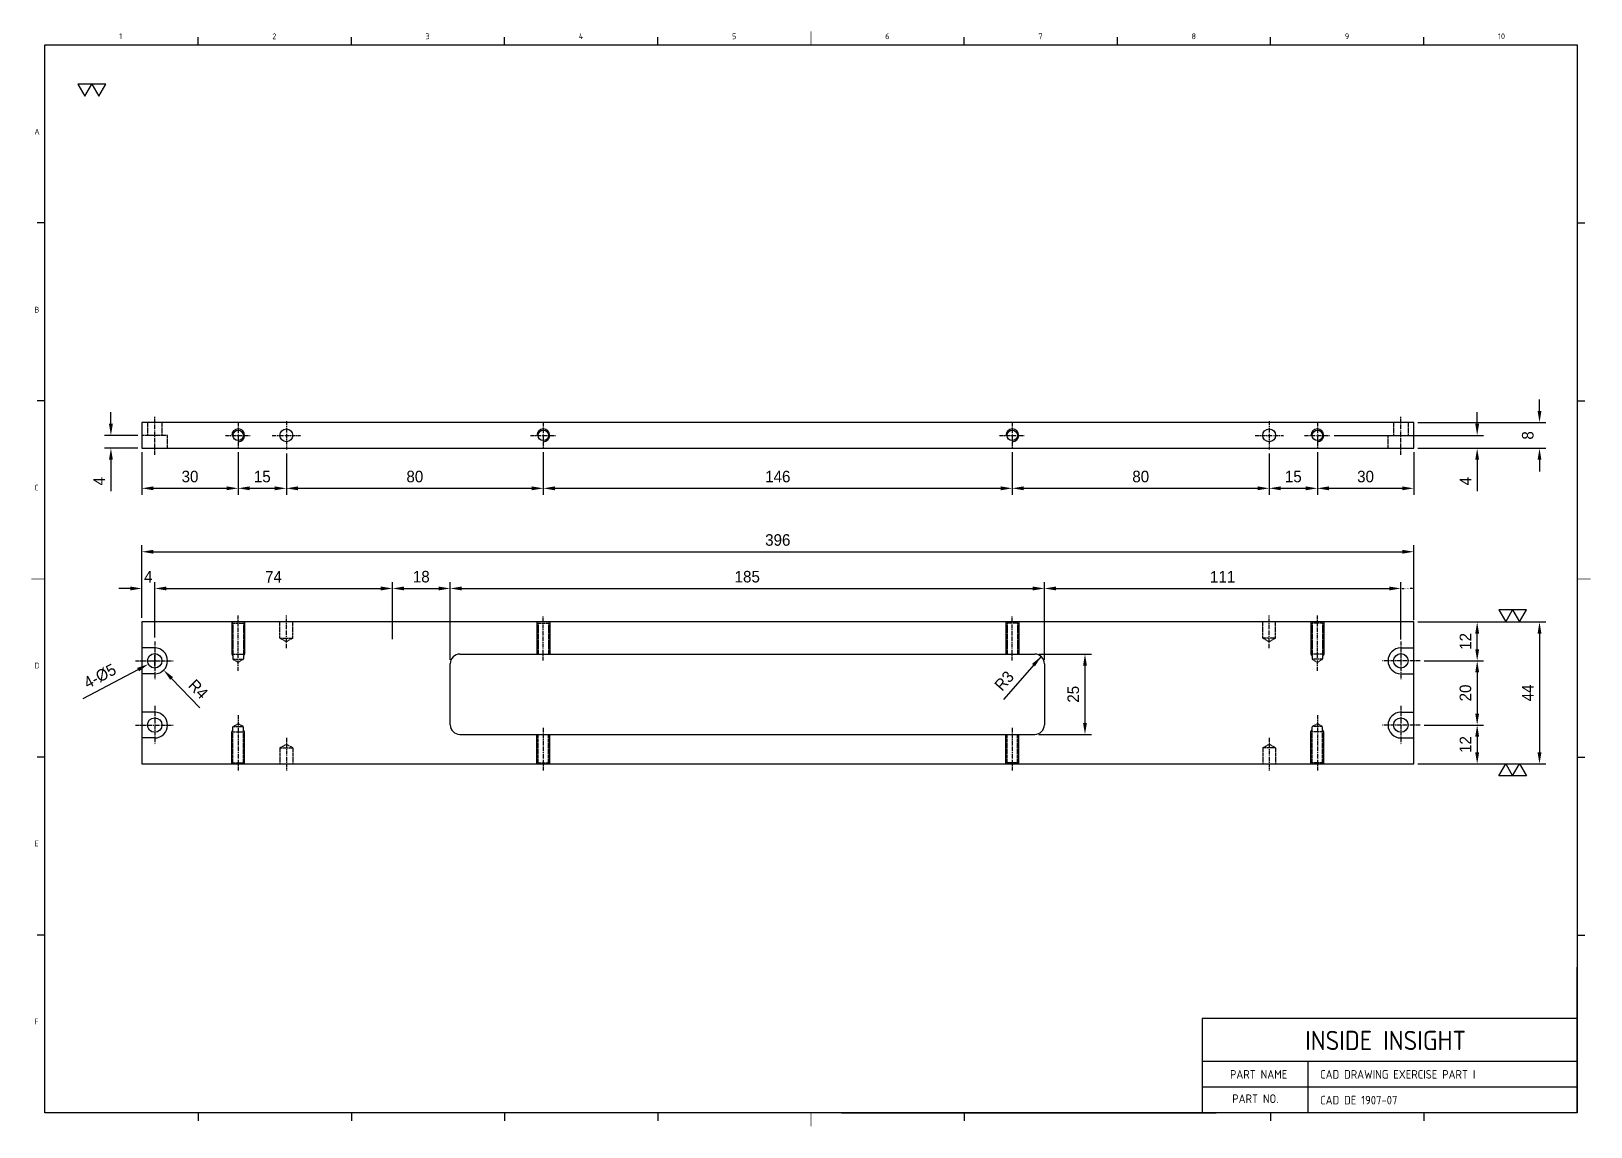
# Model space of a CAD drawing. Header units: inches. Extents: x 328 to 12229, y 132 to 477.
# Drawn here: x 2654.2 to 3139.7, y 136.1 to 477.1 of the extents above; entities that cross this region are included whole.
import ezdxf

# ---------------------------------------------------------------- set-up
doc = ezdxf.new("R2010")
doc.units = ezdxf.units.IN
doc.header["$MEASUREMENT"] = 0
for name, pattern in [('CENTER', [2, 1.25, -0.25, 0.25, -0.25]), ('D2', [11.2, 8, -0.8, 0.4, -0.8, 0.4, -0.8]), ('HIDDEN', [0.375, 0.25, -0.125])]:
    doc.linetypes.add(name, pattern=pattern)
for name, color, linetype in [('3', 3, 'D2'), ('CL', 1, 'CENTER'), ('HL', 2, 'HIDDEN'), ('RD', 1, 'Continuous')]:
    doc.layers.add(name, color=color, linetype=linetype)
doc.styles.add('A', font='GENISO', dxfattribs={"bigfont": 'WHGTXT'})
doc.styles.get("Standard").update_dxf_attribs({"font": 'gulim.ttc'})
doc.dimstyles.new('inside insight', dxfattribs={"dimscale": 20, "dimtxt": 0.18, "dimasz": 0.18, "dimexe": 0.1, "dimexo": 0.0625, "dimgap": 0.09, "dimtad": 1, "dimdec": 0, "dimzin": 0, "dimdsep": 46, "dimtxsty": 'Standard', "dimcen": 0.09, "dimclrd": 3, "dimclre": 3, "dimclrt": 2, "dimadec": 0, "dimazin": 0, "dimtfac": 1, "dimtdec": 0, "dimtofl": 0, "dimtmove": 0, "dimatfit": 3, "dimfxl": 0, "dimtolj": 1, "dimtzin": 0, "dimarcsym": 0})
doc.dimstyles.get("Standard").update_dxf_attribs({"dimtxt": 0.18, "dimasz": 0.18, "dimexe": 0.18, "dimexo": 0.0625, "dimgap": 0.09, "dimtad": 0, "dimtih": 1, "dimtoh": 1, "dimdec": 4, "dimzin": 0, "dimdsep": 46, "dimtxsty": 'Standard', "dimcen": 0.09, "dimadec": 0, "dimazin": 0, "dimtfac": 1, "dimtdec": 4, "dimtofl": 0, "dimtmove": 0, "dimatfit": 3, "dimfxl": 0, "dimtolj": 1, "dimtzin": 0, "dimarcsym": 0})

# ---------------------------------------------------------------- blocks, each defined once
blk = doc.blocks.new('A$C07D1032B')
for p, q in [((56, 38.1), (52, 38.1)), ((151, 36.2), (330, 36.2)), ((444, 38.1), (448, 38.1)), ((56, 30.1), (52, 30.1)), ((148, 14.2), (148, 33.2)), ((333, 33.2), (333, 14.2)), ((444, 30.1), (448, 30.1)), ((56, 18.1), (52, 18.1)), ((444, 18.1), (448, 18.1)), ((56, 10.1), (52, 10.1)), ((151, 11.2), (330, 11.2)), ((444, 10.1), (448, 10.1))]:
    blk.add_line(p, q)
blk.add_lwpolyline([(52, 2), (448, 2), (448, 46.2), (52, 46.2)], close=True)
for centre in [(56, 34.1), (444, 34.1), (56, 14.1), (444, 14.1)]:
    blk.add_circle(centre, 2.25)
for centre, radius, start, end in [((56, 34.1), 4, 270, 90), ((151, 33.2), 3, 90, 180), ((330, 33.2), 3, 0, 90), ((444, 34.1), 4, 90, 270), ((56, 14.1), 4, 270, 90), ((444, 14.1), 4, 90, 270), ((151, 14.2), 3, 180, 270), ((330, 14.2), 3, 270, 0)]:
    blk.add_arc(centre, radius, start, end)
at = {"layer": 'CL'}
for p, q in [((82, 31), (82, 48.2)), ((97, 38.05), (97, 48.2)), ((177, 34.2), (177, 48.2)), ((323, 34.2), (323, 48.2)), ((403, 38.05), (403, 48.2)), ((418, 31), (418, 48.2)), ((56, 40.1), (56, 28.1)), ((444, 40.1), (444, 28.1)), ((50, 34.1), (62, 34.1)), ((450, 34.1), (438, 34.1)), ((56, 20.1), (56, 8.1)), ((444, 20.1), (444, 8.1)), ((82, 17.2), (82, 0)), ((418, 17.2), (418, 0)), ((50, 14.1), (62, 14.1)), ((97, 10.15), (97, 0)), ((177, 13.2), (177, 0)), ((323, 13.2), (323, 0)), ((403, 10.15), (403, 0)), ((450, 14.1), (438, 14.1))]:
    blk.add_line(p, q, dxfattribs=at)
at = {"layer": 'HL'}
for p, q in [((80, 46.2), (80.38, 45.82)), ((80.38, 45.82), (83.62, 45.82)), ((80.38, 45.82), (80.38, 34.58)), ((84, 46.2), (83.62, 45.82)), ((83.62, 45.82), (83.62, 34.58)), ((95, 41.2), (95, 46.2)), ((99, 41.2), (99, 46.2)), ((175, 46.2), (175.38, 45.82)), ((175.38, 45.82), (178.62, 45.82)), ((175.38, 45.82), (175.38, 36.2)), ((179, 46.2), (178.62, 45.82)), ((178.62, 45.82), (178.62, 36.2)), ((321, 46.2), (321.38, 45.82)), ((324.62, 45.82), (321.38, 45.82)), ((321.38, 45.82), (321.38, 36.2)), ((325, 46.2), (324.62, 45.82)), ((324.62, 45.82), (324.62, 36.2)), ((401, 41.2), (401, 46.2)), ((405, 41.2), (405, 46.2)), ((416, 46.2), (416.38, 45.82)), ((419.62, 45.82), (416.38, 45.82)), ((416.38, 45.82), (416.38, 34.58)), ((420, 46.2), (419.62, 45.82)), ((419.62, 45.82), (419.62, 34.58)), ((95, 41.2), (99, 41.2)), ((95, 41.2), (97, 40.05)), ((99, 41.2), (97, 40.05)), ((405, 41.2), (401, 41.2)), ((401, 41.2), (403, 40.05)), ((405, 41.2), (403, 40.05)), ((80, 36.2), (84, 36.2)), ((80.38, 34.58), (83.62, 34.58)), ((80.38, 34.58), (82, 33.64)), ((83.62, 34.58), (82, 33.64)), ((420, 36.2), (416, 36.2)), ((419.62, 34.58), (416.38, 34.58)), ((416.38, 34.58), (418, 33.64)), ((419.62, 34.58), (418, 33.64)), ((80, 12), (84, 12)), ((80.38, 13.62), (82, 14.56)), ((80.38, 13.62), (83.62, 13.62)), ((80.38, 2.38), (80.38, 13.62)), ((83.62, 13.62), (82, 14.56)), ((83.62, 2.38), (83.62, 13.62)), ((175.38, 2.38), (175.38, 11.2)), ((178.62, 2.38), (178.62, 11.2)), ((321.38, 2.38), (321.38, 11.2)), ((324.62, 2.38), (324.62, 11.2)), ((420, 12), (416, 12)), ((416.38, 13.62), (418, 14.56)), ((419.62, 13.62), (416.38, 13.62)), ((416.38, 2.38), (416.38, 13.62)), ((419.62, 13.62), (418, 14.56)), ((419.62, 2.38), (419.62, 13.62)), ((95, 7), (97, 8.15)), ((95, 7), (99, 7)), ((95, 7), (95, 2)), ((99, 7), (97, 8.15)), ((99, 7), (99, 2)), ((401, 7), (403, 8.15)), ((405, 7), (401, 7)), ((401, 7), (401, 2)), ((405, 7), (403, 8.15)), ((405, 7), (405, 2)), ((80, 2), (80.38, 2.38)), ((80.38, 2.38), (83.62, 2.38)), ((84, 2), (83.62, 2.38)), ((175, 2), (175.38, 2.38)), ((175.38, 2.38), (178.62, 2.38)), ((179, 2), (178.62, 2.38)), ((321, 2), (321.38, 2.38)), ((324.62, 2.38), (321.38, 2.38)), ((325, 2), (324.62, 2.38)), ((416, 2), (416.38, 2.38)), ((419.62, 2.38), (416.38, 2.38)), ((420, 2), (419.62, 2.38))]:
    blk.add_line(p, q, dxfattribs=at)
at = {"layer": 'RD'}
for p, q in [((80, 46.2), (80, 36.2)), ((84, 46.2), (84, 36.2)), ((175, 46.2), (175, 36.2)), ((179, 46.2), (179, 36.2)), ((321, 46.2), (321, 36.2)), ((325, 46.2), (325, 36.2)), ((416, 46.2), (416, 36.2)), ((420, 46.2), (420, 36.2)), ((80, 36.2), (80.38, 35.54)), ((84, 36.2), (83.62, 35.54)), ((416, 36.2), (416.38, 35.54)), ((420, 36.2), (419.62, 35.54)), ((80, 12), (80.38, 12.66)), ((80, 2), (80, 12)), ((84, 12), (83.62, 12.66)), ((84, 2), (84, 12)), ((175, 2), (175, 11.2)), ((179, 2), (179, 11.2)), ((321, 2), (321, 11.2)), ((325, 2), (325, 11.2)), ((416, 12), (416.38, 12.66)), ((416, 2), (416, 12)), ((420, 12), (419.62, 12.66)), ((420, 2), (420, 12))]:
    blk.add_line(p, q, dxfattribs=at)
blk = doc.blocks.new('A$C18A940BB')
blk.add_lwpolyline([(50, 0.4), (446, 0.4), (446, 8.4), (50, 8.4)], close=True)
for centre, radius in [((80, 4.4), 1.62), ((95, 4.4), 2), ((175, 4.4), 1.62), ((321, 4.4), 1.62), ((401, 4.4), 2), ((416, 4.4), 1.62)]:
    blk.add_circle(centre, radius)
at = {"layer": 'CL'}
for p, q in [((54, -1.6), (54, 10.4)), ((442, -1.6), (442, 10.4)), ((80, 8.4), (80, 0.4)), ((95, 8.8), (95, 0)), ((175, 8.4), (175, 0.4)), ((321, 8.4), (321, 0.4)), ((401, 8.8), (401, 0)), ((416, 8.4), (416, 0.4)), ((76, 4.4), (84, 4.4)), ((90.6, 4.4), (99.4, 4.4)), ((171, 4.4), (179, 4.4)), ((317, 4.4), (325, 4.4)), ((396.6, 4.4), (405.4, 4.4)), ((412, 4.4), (420, 4.4))]:
    blk.add_line(p, q, dxfattribs=at)
at = {"layer": 'HL'}
for p, q in [((51.75, 8.4), (51.75, 4.4)), ((56.25, 8.4), (56.25, 4.4)), ((439.75, 8.4), (439.75, 4.4)), ((444.25, 8.4), (444.25, 4.4)), ((58, 4.4), (50, 4.4)), ((58, 0.4), (58, 4.4)), ((438, 0.4), (438, 4.4)), ((438, 4.4), (446, 4.4))]:
    blk.add_line(p, q, dxfattribs=at)
at = {"layer": 'RD'}
for centre in [(80, 4.4), (175, 4.4), (321, 4.4), (416, 4.4)]:
    blk.add_arc(centre, 2, 270, 180, dxfattribs=at)
blk = doc.blocks.new('*D78')
at = {"color": 3, "lineweight": -2}
for p, q in [((2685.01, 303.68), (2681.41, 303.68)), ((2688.61, 294.51), (2688.61, 305.68)), ((2692.61, 288.41), (2692.61, 305.68)), ((2696.21, 303.68), (2699.81, 303.68))]:
    blk.add_line(p, q, dxfattribs=at)
at = {"color": 3}
for points in [[(2685.01, 303.08), (2685.01, 304.28), (2688.61, 303.68)], [(2696.21, 304.28), (2696.21, 303.08), (2692.61, 303.68)]]:
    blk.add_solid(points, dxfattribs=at)
at = {"layer": 'Defpoints', "color": 0}
for p in [(2688.61, 303.68), (2688.61, 293.26), (2692.61, 287.16)]:
    blk.add_point(p, dxfattribs=at)
at = {"color": 2, "insert": (2690.61, 307.32), "char_height": 3.6, "attachment_point": 5}
blk.add_mtext('\\A1;4', dxfattribs=at)
blk = doc.blocks.new('*D79')
at = {"color": 3, "lineweight": -2}
for p, q in [((2692.61, 288.41), (2692.61, 305.68)), ((2696.21, 303.68), (2763.01, 303.68)), ((2766.61, 287.91), (2766.61, 305.68))]:
    blk.add_line(p, q, dxfattribs=at)
at = {"color": 3}
for points in [[(2696.21, 304.28), (2696.21, 303.08), (2692.61, 303.68)], [(2763.01, 303.08), (2763.01, 304.28), (2766.61, 303.68)]]:
    blk.add_solid(points, dxfattribs=at)
at = {"layer": 'Defpoints', "color": 0}
for p in [(2766.61, 303.68), (2692.61, 287.16), (2766.61, 286.66)]:
    blk.add_point(p, dxfattribs=at)
at = {"color": 2, "insert": (2729.61, 307.33), "char_height": 3.6, "attachment_point": 5}
blk.add_mtext('\\A1;74', dxfattribs=at)
blk = doc.blocks.new('*D80')
at = {"color": 3, "lineweight": -2}
for p, q in [((2766.61, 287.91), (2766.61, 305.68)), ((2770.21, 303.68), (2781.01, 303.68)), ((2784.61, 281.51), (2784.61, 305.68))]:
    blk.add_line(p, q, dxfattribs=at)
at = {"color": 3}
for points in [[(2770.21, 304.28), (2770.21, 303.08), (2766.61, 303.68)], [(2781.01, 303.08), (2781.01, 304.28), (2784.61, 303.68)]]:
    blk.add_solid(points, dxfattribs=at)
at = {"layer": 'Defpoints', "color": 0}
for p in [(2784.61, 303.68), (2766.61, 286.66), (2784.61, 280.26)]:
    blk.add_point(p, dxfattribs=at)
at = {"color": 2, "insert": (2775.61, 307.33), "char_height": 3.6, "attachment_point": 5}
blk.add_mtext('\\A1;18', dxfattribs=at)
blk = doc.blocks.new('*D81')
at = {"color": 3, "lineweight": -2}
for p, q in [((2969.61, 281.51), (2969.61, 305.68)), ((2973.21, 303.68), (3077.01, 303.68)), ((3080.61, 288.41), (3080.61, 305.68))]:
    blk.add_line(p, q, dxfattribs=at)
at = {"color": 3}
for points in [[(2973.21, 304.28), (2973.21, 303.08), (2969.61, 303.68)], [(3077.01, 303.08), (3077.01, 304.28), (3080.61, 303.68)]]:
    blk.add_solid(points, dxfattribs=at)
at = {"layer": 'Defpoints', "color": 0}
for p in [(3080.61, 303.68), (3080.61, 287.16), (2969.61, 280.26)]:
    blk.add_point(p, dxfattribs=at)
at = {"color": 2, "insert": (3025.11, 307.33), "char_height": 3.6, "attachment_point": 5}
blk.add_mtext('\\A1;111', dxfattribs=at)
blk = doc.blocks.new('*D82')
at = {"color": 0, "lineweight": -2}
for p, q in [((3080.61, 287.76), (3080.61, 304.04)), ((3080.97, 303.68), (3081.67, 303.68)), ((3084.25, 303.68), (3083.55, 303.68)), ((3084.61, 293.86), (3084.61, 304.04))]:
    blk.add_line(p, q, dxfattribs=at)
at = {"color": 0}
for points in [[(3080.97, 303.74), (3080.97, 303.62), (3080.61, 303.68)], [(3084.25, 303.74), (3084.25, 303.62), (3084.61, 303.68)]]:
    blk.add_solid(points, dxfattribs=at)
at = {"layer": 'Defpoints', "color": 0}
for p in [(3084.61, 303.68), (3084.61, 293.26), (3080.61, 287.16)]:
    blk.add_point(p, dxfattribs=at)
at = {"color": 0, "insert": (3082.61, 303.68), "char_height": 0.36, "attachment_point": 5}
blk.add_mtext('\\A1;4.0000', dxfattribs=at)
blk = doc.blocks.new('*D83')
at = {"color": 3, "lineweight": -2}
for p, q in [((2688.61, 294.51), (2688.61, 317.11)), ((3084.61, 294.51), (3084.61, 317.11)), ((2692.21, 315.11), (3081.01, 315.11))]:
    blk.add_line(p, q, dxfattribs=at)
at = {"color": 3}
for points in [[(2692.21, 315.71), (2692.21, 314.51), (2688.61, 315.11)], [(3081.01, 314.51), (3081.01, 315.71), (3084.61, 315.11)]]:
    blk.add_solid(points, dxfattribs=at)
at = {"layer": 'Defpoints', "color": 0}
for p in [(3084.61, 315.11), (2688.61, 293.26), (3084.61, 293.26)]:
    blk.add_point(p, dxfattribs=at)
at = {"color": 2, "insert": (2886.61, 318.75), "char_height": 3.6, "attachment_point": 5}
blk.add_mtext('\\A1;396', dxfattribs=at)
blk = doc.blocks.new('*D84')
at = {"color": 3, "lineweight": -2}
for p, q in [((3085.86, 293.26), (3106.36, 293.26)), ((3104.36, 284.76), (3104.36, 289.66)), ((3087.86, 281.16), (3106.36, 281.16))]:
    blk.add_line(p, q, dxfattribs=at)
at = {"color": 3}
for points in [[(3104.96, 289.66), (3103.76, 289.66), (3104.36, 293.26)], [(3103.76, 284.76), (3104.96, 284.76), (3104.36, 281.16)]]:
    blk.add_solid(points, dxfattribs=at)
at = {"layer": 'Defpoints', "color": 0}
for p in [(3084.61, 293.26), (3104.36, 293.26), (3086.61, 281.16)]:
    blk.add_point(p, dxfattribs=at)
at = {"color": 2, "insert": (3100.71, 287.21), "char_height": 3.6, "attachment_point": 5, "rotation": 90}
blk.add_mtext('\\A1;12', dxfattribs=at)
blk = doc.blocks.new('*D85')
at = {"color": 3, "lineweight": -2}
for p, q in [((3087.86, 281.16), (3106.36, 281.16)), ((3104.36, 277.56), (3104.36, 264.76)), ((3087.86, 261.16), (3106.36, 261.16))]:
    blk.add_line(p, q, dxfattribs=at)
at = {"color": 3}
for points in [[(3104.96, 277.56), (3103.76, 277.56), (3104.36, 281.16)], [(3103.76, 264.76), (3104.96, 264.76), (3104.36, 261.16)]]:
    blk.add_solid(points, dxfattribs=at)
at = {"layer": 'Defpoints', "color": 0}
for p in [(3086.61, 281.16), (3086.61, 261.16), (3104.36, 261.16)]:
    blk.add_point(p, dxfattribs=at)
at = {"color": 2, "insert": (3100.72, 271.16), "char_height": 3.6, "attachment_point": 5, "rotation": 90}
blk.add_mtext('\\A1;20', dxfattribs=at)
blk = doc.blocks.new('*D86')
at = {"color": 3, "lineweight": -2}
for p, q in [((3087.86, 261.16), (3106.36, 261.16)), ((3104.36, 257.56), (3104.36, 252.66)), ((3085.86, 249.06), (3106.36, 249.06))]:
    blk.add_line(p, q, dxfattribs=at)
at = {"color": 3}
for points in [[(3104.96, 257.56), (3103.76, 257.56), (3104.36, 261.16)], [(3103.76, 252.66), (3104.96, 252.66), (3104.36, 249.06)]]:
    blk.add_solid(points, dxfattribs=at)
at = {"layer": 'Defpoints', "color": 0}
for p in [(3086.61, 261.16), (3084.61, 249.06), (3104.36, 249.06)]:
    blk.add_point(p, dxfattribs=at)
at = {"color": 2, "insert": (3100.71, 255.11), "char_height": 3.6, "attachment_point": 5, "rotation": 90}
blk.add_mtext('\\A1;12', dxfattribs=at)
blk = doc.blocks.new('*D87')
at = {"color": 3, "lineweight": -2}
for p, q in [((3104.36, 354.92), (3104.36, 358.52)), ((3059.86, 351.32), (3106.36, 351.32)), ((3085.86, 347.32), (3106.36, 347.32)), ((3104.36, 343.72), (3104.36, 334))]:
    blk.add_line(p, q, dxfattribs=at)
at = {"color": 3}
for points in [[(3103.76, 354.92), (3104.96, 354.92), (3104.36, 351.32)], [(3104.96, 343.72), (3103.76, 343.72), (3104.36, 347.32)]]:
    blk.add_solid(points, dxfattribs=at)
at = {"layer": 'Defpoints', "color": 0}
for p in [(3058.61, 351.32), (3084.61, 347.32), (3104.36, 347.32)]:
    blk.add_point(p, dxfattribs=at)
at = {"color": 2, "insert": (3100.72, 337.06), "char_height": 3.6, "attachment_point": 5, "rotation": 90}
blk.add_mtext('\\A1;4', dxfattribs=at)
blk = doc.blocks.new('*D88')
at = {"color": 3, "lineweight": -2}
for p, q in [((2688.61, 346.07), (2688.61, 332.85)), ((2718.61, 346.07), (2718.61, 332.85)), ((2692.21, 334.85), (2715.01, 334.85))]:
    blk.add_line(p, q, dxfattribs=at)
at = {"color": 3}
for points in [[(2692.21, 335.45), (2692.21, 334.25), (2688.61, 334.85)], [(2715.01, 334.25), (2715.01, 335.45), (2718.61, 334.85)]]:
    blk.add_solid(points, dxfattribs=at)
at = {"layer": 'Defpoints', "color": 0}
for p in [(2688.61, 347.32), (2718.61, 347.32), (2718.61, 334.85)]:
    blk.add_point(p, dxfattribs=at)
at = {"color": 2, "insert": (2703.61, 338.5), "char_height": 3.6, "attachment_point": 5}
blk.add_mtext('\\A1;30', dxfattribs=at)
blk = doc.blocks.new('*D89')
at = {"color": 3, "lineweight": -2}
for p, q in [((2718.61, 346.07), (2718.61, 332.85)), ((2733.61, 345.67), (2733.61, 332.85)), ((2722.21, 334.85), (2730.01, 334.85))]:
    blk.add_line(p, q, dxfattribs=at)
at = {"color": 3}
for points in [[(2722.21, 335.45), (2722.21, 334.25), (2718.61, 334.85)], [(2730.01, 334.25), (2730.01, 335.45), (2733.61, 334.85)]]:
    blk.add_solid(points, dxfattribs=at)
at = {"layer": 'Defpoints', "color": 0}
for p in [(2718.61, 347.32), (2733.61, 346.92), (2733.61, 334.85)]:
    blk.add_point(p, dxfattribs=at)
at = {"color": 2, "insert": (2726.11, 338.5), "char_height": 3.6, "attachment_point": 5}
blk.add_mtext('\\A1;15', dxfattribs=at)
blk = doc.blocks.new('*D90')
at = {"color": 3, "lineweight": -2}
for p, q in [((2733.61, 345.67), (2733.61, 332.85)), ((2813.61, 346.07), (2813.61, 332.85)), ((2737.21, 334.85), (2810.01, 334.85))]:
    blk.add_line(p, q, dxfattribs=at)
at = {"color": 3}
for points in [[(2737.21, 335.45), (2737.21, 334.25), (2733.61, 334.85)], [(2810.01, 334.25), (2810.01, 335.45), (2813.61, 334.85)]]:
    blk.add_solid(points, dxfattribs=at)
at = {"layer": 'Defpoints', "color": 0}
for p in [(2733.61, 346.92), (2813.61, 347.32), (2813.61, 334.85)]:
    blk.add_point(p, dxfattribs=at)
at = {"color": 2, "insert": (2773.61, 338.5), "char_height": 3.6, "attachment_point": 5}
blk.add_mtext('\\A1;80', dxfattribs=at)
blk = doc.blocks.new('*D91')
at = {"color": 3, "lineweight": -2}
for p, q in [((2813.61, 346.07), (2813.61, 332.85)), ((2959.61, 346.07), (2959.61, 332.85)), ((2817.21, 334.85), (2956.01, 334.85))]:
    blk.add_line(p, q, dxfattribs=at)
at = {"color": 3}
for points in [[(2817.21, 335.45), (2817.21, 334.25), (2813.61, 334.85)], [(2956.01, 334.25), (2956.01, 335.45), (2959.61, 334.85)]]:
    blk.add_solid(points, dxfattribs=at)
at = {"layer": 'Defpoints', "color": 0}
for p in [(2813.61, 347.32), (2959.61, 347.32), (2959.61, 334.85)]:
    blk.add_point(p, dxfattribs=at)
at = {"color": 2, "insert": (2886.61, 338.5), "char_height": 3.6, "attachment_point": 5}
blk.add_mtext('\\A1;146', dxfattribs=at)
blk = doc.blocks.new('*D92')
at = {"color": 3, "lineweight": -2}
for p, q in [((2959.61, 346.07), (2959.61, 332.85)), ((3039.61, 345.67), (3039.61, 332.85)), ((2963.21, 334.85), (3036.01, 334.85))]:
    blk.add_line(p, q, dxfattribs=at)
at = {"color": 3}
for points in [[(2963.21, 335.45), (2963.21, 334.25), (2959.61, 334.85)], [(3036.01, 334.25), (3036.01, 335.45), (3039.61, 334.85)]]:
    blk.add_solid(points, dxfattribs=at)
at = {"layer": 'Defpoints', "color": 0}
for p in [(2959.61, 347.32), (3039.61, 346.92), (3039.61, 334.85)]:
    blk.add_point(p, dxfattribs=at)
at = {"color": 2, "insert": (2999.61, 338.5), "char_height": 3.6, "attachment_point": 5}
blk.add_mtext('\\A1;80', dxfattribs=at)
blk = doc.blocks.new('*D93')
at = {"color": 3, "lineweight": -2}
for p, q in [((3039.61, 345.67), (3039.61, 332.85)), ((3054.61, 346.07), (3054.61, 332.85)), ((3043.21, 334.85), (3051.01, 334.85))]:
    blk.add_line(p, q, dxfattribs=at)
at = {"color": 3}
for points in [[(3043.21, 335.45), (3043.21, 334.25), (3039.61, 334.85)], [(3051.01, 334.25), (3051.01, 335.45), (3054.61, 334.85)]]:
    blk.add_solid(points, dxfattribs=at)
at = {"layer": 'Defpoints', "color": 0}
for p in [(3039.61, 346.92), (3054.61, 347.32), (3054.61, 334.85)]:
    blk.add_point(p, dxfattribs=at)
at = {"color": 2, "insert": (3047.11, 338.5), "char_height": 3.6, "attachment_point": 5}
blk.add_mtext('\\A1;15', dxfattribs=at)
blk = doc.blocks.new('*D94')
at = {"color": 3, "lineweight": -2}
for p, q in [((3054.61, 346.07), (3054.61, 332.85)), ((3084.61, 346.07), (3084.61, 332.85)), ((3058.21, 334.85), (3081.01, 334.85))]:
    blk.add_line(p, q, dxfattribs=at)
at = {"color": 3}
for points in [[(3058.21, 335.45), (3058.21, 334.25), (3054.61, 334.85)], [(3081.01, 334.25), (3081.01, 335.45), (3084.61, 334.85)]]:
    blk.add_solid(points, dxfattribs=at)
at = {"layer": 'Defpoints', "color": 0}
for p in [(3054.61, 347.32), (3084.61, 347.32), (3084.61, 334.85)]:
    blk.add_point(p, dxfattribs=at)
at = {"color": 2, "insert": (3069.61, 338.5), "char_height": 3.6, "attachment_point": 5}
blk.add_mtext('\\A1;30', dxfattribs=at)
blk = doc.blocks.new('*D95')
at = {"color": 3, "lineweight": -2}
for p, q in [((3123.77, 358.92), (3123.77, 362.52)), ((3085.86, 355.32), (3125.77, 355.32)), ((3085.86, 347.32), (3125.77, 347.32)), ((3123.77, 343.72), (3123.77, 340.12))]:
    blk.add_line(p, q, dxfattribs=at)
at = {"color": 3}
for points in [[(3123.17, 358.92), (3124.37, 358.92), (3123.77, 355.32)], [(3124.37, 343.72), (3123.17, 343.72), (3123.77, 347.32)]]:
    blk.add_solid(points, dxfattribs=at)
at = {"layer": 'Defpoints', "color": 0}
for p in [(3084.61, 355.32), (3084.61, 347.32), (3123.77, 347.32)]:
    blk.add_point(p, dxfattribs=at)
at = {"color": 2, "insert": (3120.13, 351.32), "char_height": 3.6, "attachment_point": 5, "rotation": 90}
blk.add_mtext('\\A1;8', dxfattribs=at)
blk = doc.blocks.new('*D96')
at = {"color": 3, "lineweight": -2}
for p, q in [((3085.86, 293.26), (3125.77, 293.26)), ((3123.77, 289.66), (3123.77, 252.66)), ((3085.86, 249.06), (3125.77, 249.06))]:
    blk.add_line(p, q, dxfattribs=at)
at = {"color": 3}
for points in [[(3124.37, 289.66), (3123.17, 289.66), (3123.77, 293.26)], [(3123.17, 252.66), (3124.37, 252.66), (3123.77, 249.06)]]:
    blk.add_solid(points, dxfattribs=at)
at = {"layer": 'Defpoints', "color": 0}
for p in [(3084.61, 293.26), (3084.61, 249.06), (3123.77, 249.06)]:
    blk.add_point(p, dxfattribs=at)
at = {"color": 2, "insert": (3120.13, 271.16), "char_height": 3.6, "attachment_point": 5, "rotation": 90}
blk.add_mtext('\\A1;44', dxfattribs=at)
blk = doc.blocks.new('*D97')
at = {"color": 3}
for p, q in [((2692.61, 279.36), (2692.61, 282.96)), ((2690.81, 281.16), (2694.41, 281.16))]:
    blk.add_line(p, q, dxfattribs=at)
at = {"color": 3, "lineweight": -2}
blk.add_line((2670.37, 269.4), (2687.44, 278.42), dxfattribs=at)
at = {"color": 3}
blk.add_solid([(2687.72, 277.89), (2687.16, 278.95), (2690.62, 280.11)], dxfattribs=at)
at = {"layer": 'Defpoints', "color": 0}
for p in [(2694.6, 282.21), (2690.62, 280.11)]:
    blk.add_point(p, dxfattribs=at)
at = {"color": 2, "insert": (2675.57, 276.38), "char_height": 3.6, "attachment_point": 5, "rotation": 27.863}
blk.add_mtext('\\A1;4-%%c5', dxfattribs=at)
blk = doc.blocks.new('*D98')
at = {"color": 3}
for p, q in [((2692.61, 279.36), (2692.61, 282.96)), ((2690.81, 281.16), (2694.41, 281.16))]:
    blk.add_line(p, q, dxfattribs=at)
at = {"color": 3, "lineweight": -2}
blk.add_line((2706.71, 266.53), (2697.89, 275.69), dxfattribs=at)
at = {"color": 3}
blk.add_solid([(2698.32, 276.1), (2697.45, 275.27), (2695.39, 278.28)], dxfattribs=at)
at = {"layer": 'Defpoints', "color": 0}
for p in [(2692.61, 281.16), (2695.39, 278.28)]:
    blk.add_point(p, dxfattribs=at)
at = {"color": 2, "insert": (2706.18, 272.35), "char_height": 3.6, "attachment_point": 5, "rotation": 313.9627}
blk.add_mtext('\\A1;R4', dxfattribs=at)
blk = doc.blocks.new('*D99')
at = {"color": 3, "lineweight": -2}
for p, q in [((2678.98, 354.92), (2678.98, 358.52)), ((2687.36, 351.32), (2676.98, 351.32)), ((2687.36, 347.32), (2676.98, 347.32)), ((2678.98, 343.72), (2678.98, 334))]:
    blk.add_line(p, q, dxfattribs=at)
at = {"color": 3}
for points in [[(2678.38, 354.92), (2679.58, 354.92), (2678.98, 351.32)], [(2679.58, 343.72), (2678.38, 343.72), (2678.98, 347.32)]]:
    blk.add_solid(points, dxfattribs=at)
at = {"layer": 'Defpoints', "color": 0}
for p in [(2688.61, 351.32), (2678.98, 347.32), (2688.61, 347.32)]:
    blk.add_point(p, dxfattribs=at)
at = {"color": 2, "insert": (2675.33, 337.06), "char_height": 3.6, "attachment_point": 5, "rotation": 90}
blk.add_mtext('\\A1;4', dxfattribs=at)
blk = doc.blocks.new('*D100')
at = {"color": 3, "lineweight": -2}
for p, q in [((2784.61, 281.51), (2784.61, 305.68)), ((2788.21, 303.68), (2966.01, 303.68)), ((2969.61, 281.51), (2969.61, 305.68))]:
    blk.add_line(p, q, dxfattribs=at)
at = {"color": 3}
for points in [[(2788.21, 304.28), (2788.21, 303.08), (2784.61, 303.68)], [(2966.01, 303.08), (2966.01, 304.28), (2969.61, 303.68)]]:
    blk.add_solid(points, dxfattribs=at)
at = {"layer": 'Defpoints', "color": 0}
for p in [(2969.61, 303.68), (2784.61, 280.26), (2969.61, 280.26)]:
    blk.add_point(p, dxfattribs=at)
at = {"color": 2, "insert": (2877.11, 307.33), "char_height": 3.6, "attachment_point": 5}
blk.add_mtext('\\A1;185', dxfattribs=at)
blk = doc.blocks.new('*D101')
at = {"color": 3, "lineweight": -2}
for p, q in [((2967.86, 283.26), (2984.25, 283.26)), ((2982.25, 279.66), (2982.25, 261.86)), ((2967.86, 258.26), (2984.25, 258.26))]:
    blk.add_line(p, q, dxfattribs=at)
at = {"color": 3}
for points in [[(2982.85, 279.66), (2981.65, 279.66), (2982.25, 283.26)], [(2981.65, 261.86), (2982.85, 261.86), (2982.25, 258.26)]]:
    blk.add_solid(points, dxfattribs=at)
at = {"layer": 'Defpoints', "color": 0}
for p in [(2966.61, 283.26), (2966.61, 258.26), (2982.25, 258.26)]:
    blk.add_point(p, dxfattribs=at)
at = {"color": 2, "insert": (2978.61, 270.76), "char_height": 3.6, "attachment_point": 5, "rotation": 90}
blk.add_mtext('\\A1;25', dxfattribs=at)
blk = doc.blocks.new('*D102')
at = {"color": 3, "lineweight": -2}
blk.add_line((2968.59, 282.51), (2956.9, 269.17), dxfattribs=at)
at = {"color": 3}
blk.add_solid([(2966.67, 279.41), (2965.76, 280.2), (2968.59, 282.51)], dxfattribs=at)
at = {"layer": 'Defpoints', "color": 0}
for p in [(2968.59, 282.51), (2966.61, 280.26)]:
    blk.add_point(p, dxfattribs=at)
at = {"color": 2, "insert": (2957.1, 274.93), "char_height": 3.6, "attachment_point": 5, "rotation": 48.7932}
blk.add_mtext('\\A1;R3', dxfattribs=at)
blk = doc.blocks.new('INSIDE INSIGHT TITLE BLOCK')
at = {"linetype": 'Continuous'}
for p, q in [((721.37, 362.03), (1039.37, 362.03)), ((721.37, 140.43), (721.37, 362.03)), ((1039.37, 362.03), (1039.37, 140.43)), ((1039.37, 140.43), (721.37, 140.43))]:
    blk.add_line(p, q, dxfattribs=at)
at = {"layer": '3', "color": 3, "linetype": 'Continuous'}
for p, q in [((753.17, 362.03), (753.17, 363.63)), ((784.97, 362.03), (784.97, 363.63)), ((848.57, 362.03), (848.57, 363.63)), ((912.17, 362.03), (912.17, 363.63)), ((943.97, 362.03), (943.97, 363.63)), ((975.77, 362.03), (975.77, 363.63)), ((1007.57, 362.03), (1007.57, 363.63)), ((721.37, 325.11), (719.77, 325.11)), ((1039.37, 325.11), (1040.97, 325.11)), ((721.37, 288.19), (719.77, 288.19)), ((1039.37, 288.19), (1040.97, 288.19)), ((721.37, 214.27), (719.77, 214.27)), ((1039.37, 214.27), (1040.97, 214.27)), ((721.37, 177.35), (719.77, 177.35)), ((1039.37, 177.35), (1040.97, 177.35)), ((1039.37, 140.43), (1039.37, 170.72)), ((1039.37, 160.03), (961.55, 160.03)), ((961.55, 160.03), (961.55, 140.43)), ((1039.37, 151.12), (961.55, 151.12)), ((983.53, 140.43), (983.53, 151.12)), ((1039.37, 145.77), (961.55, 145.77)), ((753.17, 140.43), (753.17, 138.83)), ((784.97, 140.43), (784.97, 138.83)), ((816.77, 140.43), (816.77, 138.83)), ((848.57, 140.43), (848.57, 138.83)), ((886.68, 140.43), (964.49, 140.43)), ((912.17, 140.43), (912.17, 138.83)), ((975.77, 140.43), (975.77, 138.83))]:
    blk.add_line(p, q, dxfattribs=at)
at = {"layer": '3', "linetype": 'Continuous'}
blk.add_line((816.77, 362.03), (816.77, 363.63), dxfattribs=at)
at = {"layer": '3', "color": 3, "linetype": 'Continuous', "const_width": 0.12}
for points in [[(880.37, 362.03), (880.37, 364.83)], [(721.37, 251.23), (718.57, 251.23)], [(1039.37, 251.23), (1042.17, 251.23)], [(880.37, 140.43), (880.37, 137.63)]]:
    blk.add_lwpolyline(points, dxfattribs=at)
at = {"linetype": 'Continuous', "style": 'A'}
for s, height, p in [('1', 1.2, (736.77, 363.23)), ('2', 1.2, (768.57, 363.23)), ('3', 1.2, (800.37, 363.23)), ('4', 1.2, (832.17, 363.23)), ('5', 1.2, (863.97, 363.23)), ('6', 1.2, (895.77, 363.23)), ('7', 1.2, (927.57, 363.23)), ('8', 1.2, (959.37, 363.23)), ('9', 1.2, (991.17, 363.23)), ('10', 1.2, (1022.97, 363.23)), ('A', 1.2, (719.17, 343.43)), ('B', 1.2, (719.17, 306.51)), ('C', 1.2, (719.17, 269.59)), ('D', 1.2, (719.17, 232.67)), ('E', 1.2, (719.17, 195.75)), ('F', 1.2, (719.17, 158.83)), ('PART NAME', 1.782, (967.34, 147.56)), ('PART NO.', 1.782, (967.81, 142.51))]:
    blk.add_text(s, height=height, dxfattribs=at).set_placement(p)
at = {"insert": (982.94, 157.48), "char_height": 3.9942, "width": 47.99, "attachment_point": 1, "style": 'A'}
blk.add_mtext('INSIDE INSIGHT', dxfattribs=at)

msp = doc.modelspace()

# ---------------------------------------------------------------- linework, layer by layer
for points in [[(2670.89197, 456.891185), (2673.051604, 460.631782), (2668.732335, 460.631782)], [(2675.211238, 456.891185), (2677.370873, 460.631782), (2673.051604, 460.631782)], [(3113.239523, 293.257367), (3115.399157, 296.997963), (3111.079888, 296.997963)], [(3117.558792, 293.257367), (3119.718426, 296.997963), (3115.399157, 296.997963)], [(3113.239523, 249.057367), (3115.399157, 245.31677), (3111.079888, 245.31677)], [(3117.558792, 249.057367), (3119.718426, 245.31677), (3115.399157, 245.31677)]]:
    msp.add_lwpolyline(points, close=True)
at = {"layer": '3', "color": 3, "linetype": 'Continuous'}
msp.add_line((3087.750145, 140.427268), (3087.750145, 138.027268), dxfattribs=at)

# ---------------------------------------------------------------- block references
at = {"xscale": 1.5, "yscale": 1.5, "zscale": 1.5}
msp.add_blockref('INSIDE INSIGHT TITLE BLOCK', (1576.397222, -70.213634), dxfattribs=at)
for name, p in [('A$C18A940BB', (2638.609604, 346.923063)), ('A$C07D1032B', (2636.609609, 247.05737))]:
    msp.add_blockref(name, p)

# ---------------------------------------------------------------- texts
at = {"linetype": 'Continuous', "style": 'A'}
for s, p in [('CAD DRAWING EXERCISE PART I', (3055.459057, 151.119268)), ('CAD DE 1907-07', (3055.459057, 143.100268))]:
    msp.add_text(s, height=2.673, dxfattribs=at).set_placement(p)

# ---------------------------------------------------------------- dimensions: what is measured, and where the dimension line sits
for base, p1, p2, picture, middle in [((3123.772729, 347.323062), (3084.609598, 355.323062), (3084.609598, 347.323062), '*D95', (3120.127729, 351.323062)), ((2678.979486, 347.323062), (2688.609598, 351.323062), (2688.609598, 347.323062), '*D99', (2675.332686, 337.063062)), ((3104.363161, 347.323062), (3058.609598, 351.323062), (3084.609598, 347.323062), '*D87', (3100.71636, 337.063062)), ((3104.363161, 293.257367), (3086.609598, 281.157367), (3084.609598, 293.257367), '*D84', (3100.71456, 287.207367)), ((3123.772729, 249.057367), (3084.609598, 293.257367), (3084.609598, 249.057367), '*D96', (3120.125929, 271.157367)), ((2982.250917, 258.257367), (2966.609598, 283.257367), (2966.609598, 258.257367), '*D101', (2978.605917, 270.757367)), ((3104.363161, 261.157367), (3086.609598, 281.157367), (3086.609598, 261.157367), '*D85', (3100.71816, 271.157367)), ((3104.363161, 249.057367), (3086.609598, 261.157367), (3084.609598, 249.057367), '*D86', (3100.71456, 255.107367))]:
    dim = msp.add_linear_dim(base=base, p1=p1, p2=p2, angle=90, dimstyle='inside insight')
    dim.commit()
    dim.dimension.update_dxf_attribs({"geometry": picture, "text_midpoint": middle})
for base, p1, p2, picture, middle in [((2718.609598, 334.851048), (2688.609598, 347.323062), (2718.609598, 347.323062), '*D88', (2703.609598, 338.496049)), ((2733.609598, 334.851048), (2718.609598, 347.323062), (2733.609598, 346.923062), '*D89', (2726.109598, 338.499649)), ((2813.609598, 334.851048), (2733.609598, 346.923062), (2813.609598, 347.323062), '*D90', (2773.609598, 338.496049)), ((2959.609598, 334.851048), (2813.609598, 347.323062), (2959.609598, 347.323062), '*D91', (2886.609598, 338.499649)), ((3039.609598, 334.851048), (2959.609598, 347.323062), (3039.609598, 346.923062), '*D92', (2999.609598, 338.496049)), ((3054.609598, 334.851048), (3039.609598, 346.923062), (3054.609598, 347.323062), '*D93', (3047.109598, 338.499649)), ((3084.609598, 334.851048), (3054.609598, 347.323062), (3084.609598, 347.323062), '*D94', (3069.609598, 338.496049)), ((3084.609598, 315.105224), (2688.609598, 293.257367), (3084.609598, 293.257367), '*D83', (2886.609598, 318.750225)), ((2766.609598, 303.677033), (2692.609598, 287.157367), (2766.609598, 286.657367), '*D79', (2729.609598, 307.325633)), ((2784.609598, 303.677033), (2766.609598, 286.657367), (2784.609598, 280.257367), '*D80', (2775.609598, 307.325633)), ((2969.609598, 303.677033), (2784.609598, 280.257367), (2969.609598, 280.257367), '*D100', (2877.109598, 307.325633)), ((3080.609598, 303.677033), (2969.609598, 280.257367), (3080.609598, 287.157367), '*D81', (3025.109598, 307.325633))]:
    dim = msp.add_linear_dim(base=base, p1=p1, p2=p2, dimstyle='inside insight')
    dim.commit()
    dim.dimension.update_dxf_attribs({"geometry": picture, "text_midpoint": middle})
dim = msp.add_linear_dim(base=(2688.609598, 303.677033), p1=(2692.609598, 287.157367), p2=(2688.609598, 293.257367), dimstyle='inside insight')
dim.commit()
dim.dimension.update_dxf_attribs({"geometry": '*D78', "text_midpoint": (2690.609598, 303.677033), "dimtype": 160})
dim = msp.add_linear_dim(base=(3084.609598, 303.677033), p1=(3080.609598, 287.157367), p2=(3084.609598, 293.257367), dimstyle='Standard', override={"dimscale": 2, "dimexo": 0.3, "dimtmove": 1})
dim.commit()
dim.dimension.update_dxf_attribs({"geometry": '*D82', "text_midpoint": (3082.609598, 303.677033), "dimtype": 160})
dim = msp.add_diameter_dim_2p(p1=(2694.5987507, 282.2089239), p2=(2690.620446, 280.1058092), text='4-<>', dimstyle='inside insight')
dim.commit()
dim.dimension.update_dxf_attribs({"geometry": '*D97', "text_midpoint": (2675.566544, 276.3764864)})
dim = msp.add_radius_dim(center=(2692.609598, 281.157367), mpoint=(2695.386358, 278.278199), dimstyle='inside insight')
dim.commit()
dim.dimension.update_dxf_attribs({"geometry": '*D98', "text_midpoint": (2706.175895, 272.349245)})
dim = msp.add_radius_dim(center=(2966.609598, 280.257367), mpoint=(2968.585933, 282.514378), dimstyle='inside insight')
dim.commit()
dim.dimension.update_dxf_attribs({"geometry": '*D102', "text_midpoint": (2959.841211, 272.527742), "dimtype": 164})

doc.saveas('drawing.dxf')
